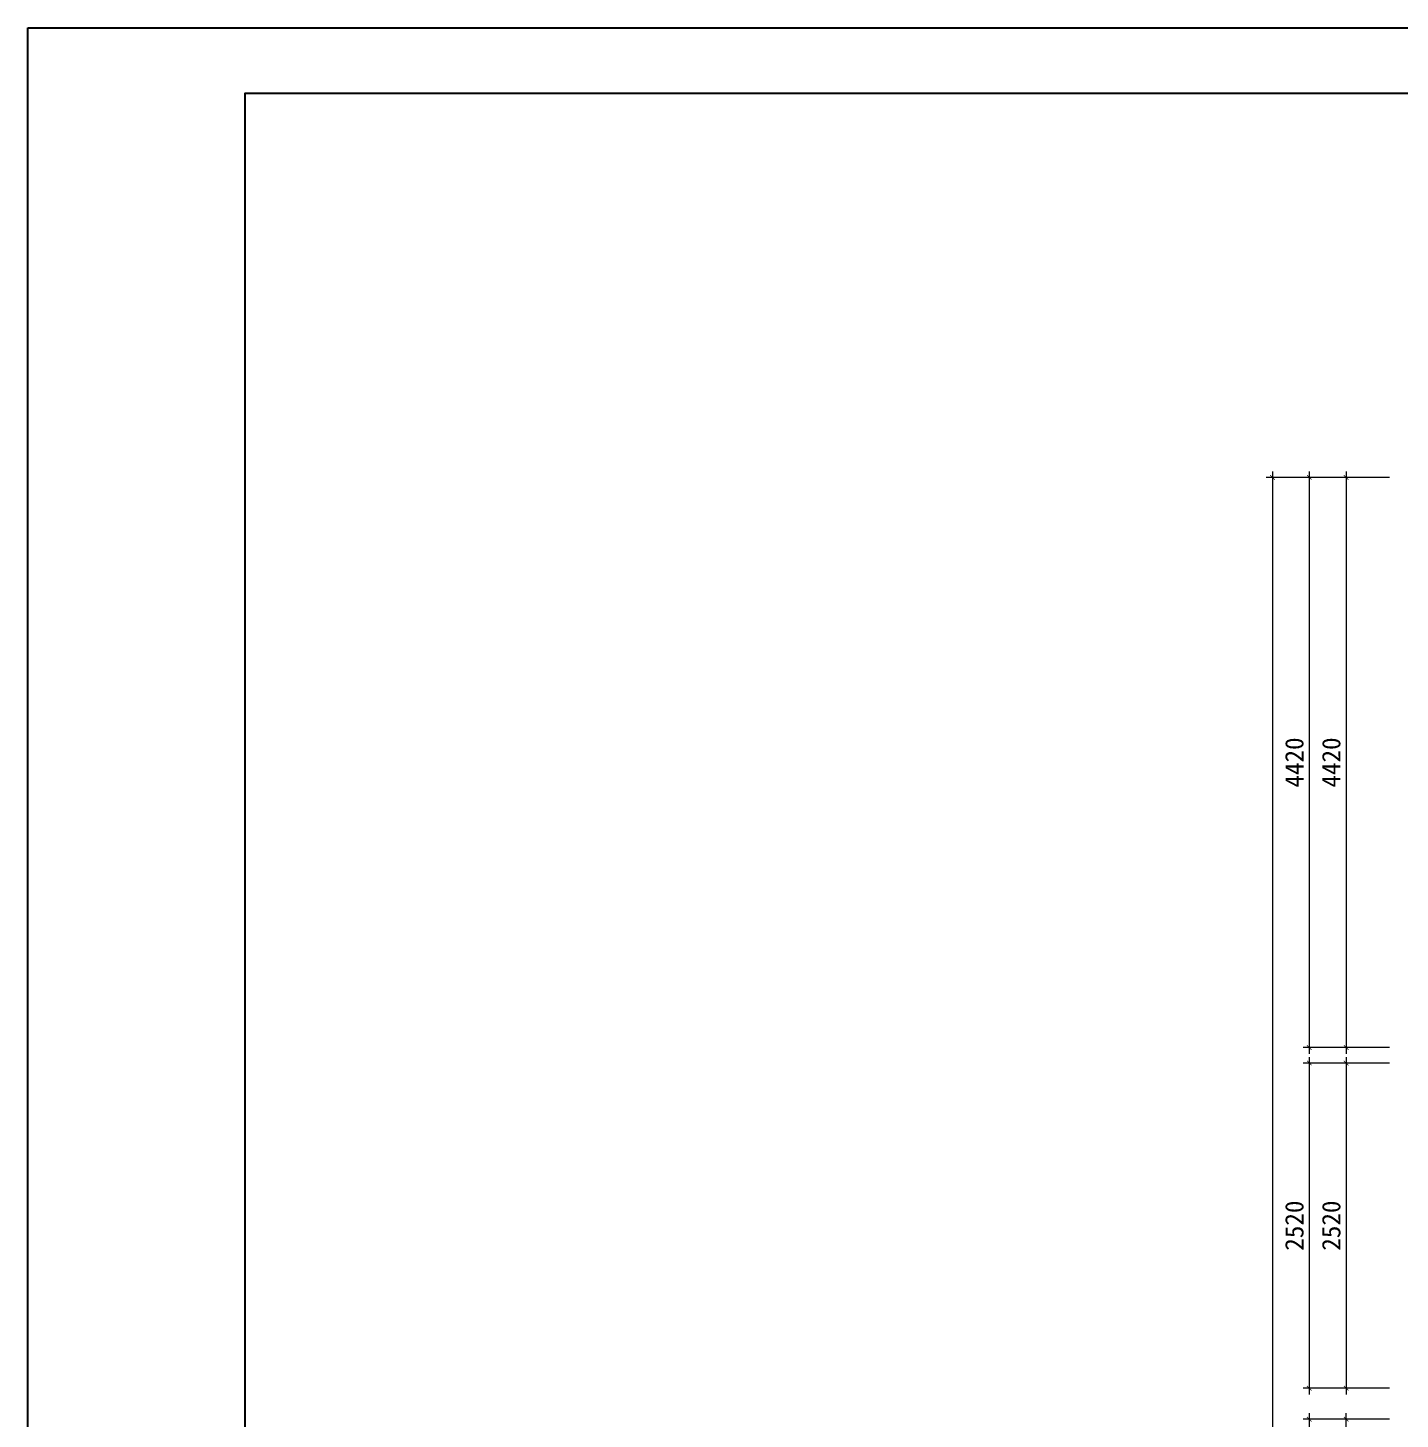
# Model space of a CAD drawing. Header units: millimetres. Extents: x 0 to 37800, y -37845 to -6163.
# Drawn here: x 0 to 10635, y -21900 to -11115 of the extents above; entities that cross this region are included whole.
import ezdxf

# ---------------------------------------------------------------- set-up
doc = ezdxf.new("R2010")
doc.units = ezdxf.units.MM
doc.layers.get('0').update_dxf_attribs({"lineweight": 13})
for name, color, linetype in [('00图框', 7, 'Continuous'), ('SH-尺寸标注', 32, 'Continuous'), ('图框', 4, 'Continuous')]:
    doc.layers.add(name, color=color, linetype=linetype)
doc.styles.get("Standard").update_dxf_attribs({"font": 'SimSun.ttf'})
doc.dimstyles.new('D_20_2.35', dxfattribs={"dimtxt": 142.857143, "dimasz": 35.714286, "dimexe": 47.619048, "dimexo": 0, "dimgap": 0, "dimtad": 1, "dimdec": 0, "dimzin": 1, "dimdsep": 46, "dimtxsty": 'Standard', "dimblk": 'ARCHTICK', "dimcen": 0.09, "dimdle": 47.619048, "dimclrd": 252, "dimclre": 252, "dimclrt": 134, "dimadec": 0, "dimazin": 0, "dimtfac": 1, "dimtdec": 4, "dimtix": 1, "dimtmove": 2, "dimatfit": 3, "dimfxl": 335.714273, "dimfxlon": 1, "dimtolj": 1, "dimtzin": 0, "dimlwd": 9, "dimlwe": 9, "dimarcsym": 0})

# ---------------------------------------------------------------- blocks, each defined once
blk = doc.blocks.new('_Frame133990009')
at = {"layer": '00图框', "color": 7, "linetype": 'Continuous', "ltscale": 2, "flags": 128}
for points in [[(-41435, -1581), (565, -1581), (565, -31281), (-41435, -31281), (-41435, -1581)], [(-39567, -30715), (-1, -30715), (-1, -2147), (-39567, -2147), (-39567, -30715)]]:
    blk.add_lwpolyline(points, dxfattribs=at)
blk = doc.blocks.new('_ArchTick')
at = {"color": 0, "linetype": 'ByBlock', "const_width": 0.15}
blk.add_lwpolyline([(-0.5, -0.5), (0.5, 0.5)], dxfattribs=at)
blk = doc.blocks.new('*D195')
at = {"layer": 'Defpoints', "color": 0}
for p in [(10217, -21900), (10553, -21900), (10553, -23080)]:
    blk.add_point(p, dxfattribs=at)
at = {"layer": 'SH-尺寸标注', "color": 252, "linetype": 'Continuous', "lineweight": 9}
for p, q in [((10217, -23128), (10217, -21853)), ((10553, -21900), (10170, -21900)), ((10553, -23080), (10170, -23080))]:
    blk.add_line(p, q, dxfattribs=at)
at = {"layer": 'SH-尺寸标注', "color": 252, "lineweight": 9, "xscale": 35.71428581050463, "yscale": 35.71428581050463, "zscale": 35.71428581050463}
for p, rotation in [((10217, -21900), 90), ((10217, -23080), 270)]:
    blk.add_blockref('_ArchTick', p, dxfattribs=dict(at, rotation=rotation))
at = {"layer": 'SH-尺寸标注', "color": 134, "insert": (10102, -22490), "char_height": 142.9, "attachment_point": 5, "rotation": 90}
blk.add_mtext('\\A1;1180', dxfattribs=at)
blk = doc.blocks.new('*D194')
at = {"layer": 'Defpoints', "color": 0}
for p in [(10553, -19140), (10217, -21660), (10553, -21660)]:
    blk.add_point(p, dxfattribs=at)
at = {"layer": 'SH-尺寸标注', "color": 252, "linetype": 'Continuous', "lineweight": 9}
for p, q in [((10553, -19140), (10170, -19140)), ((10217, -19093), (10217, -21708)), ((10553, -21660), (10170, -21660))]:
    blk.add_line(p, q, dxfattribs=at)
at = {"layer": 'SH-尺寸标注', "color": 252, "lineweight": 9, "xscale": 35.71428581050463, "yscale": 35.71428581050463, "zscale": 35.71428581050463}
for p, rotation in [((10217, -19140), 90), ((10217, -21660), 270)]:
    blk.add_blockref('_ArchTick', p, dxfattribs=dict(at, rotation=rotation))
at = {"layer": 'SH-尺寸标注', "color": 134, "insert": (10102, -20400), "char_height": 142.9, "attachment_point": 5, "rotation": 90}
blk.add_mtext('\\A1;2520', dxfattribs=at)
blk = doc.blocks.new('*D193')
at = {"layer": 'Defpoints', "color": 0}
for p in [(10553, -14600), (10217, -19020), (10553, -19020)]:
    blk.add_point(p, dxfattribs=at)
at = {"layer": 'SH-尺寸标注', "color": 252, "linetype": 'Continuous', "lineweight": 9}
for p, q in [((10217, -14553), (10217, -19068)), ((10553, -14600), (10170, -14600)), ((10553, -19020), (10170, -19020))]:
    blk.add_line(p, q, dxfattribs=at)
at = {"layer": 'SH-尺寸标注', "color": 252, "lineweight": 9, "xscale": 35.71428581050463, "yscale": 35.71428581050463, "zscale": 35.71428581050463}
for p, rotation in [((10217, -14600), 90), ((10217, -19020), 270)]:
    blk.add_blockref('_ArchTick', p, dxfattribs=dict(at, rotation=rotation))
at = {"layer": 'SH-尺寸标注', "color": 134, "insert": (10102, -16810), "char_height": 142.9, "attachment_point": 5, "rotation": 90}
blk.add_mtext('\\A1;4420', dxfattribs=at)
blk = doc.blocks.new('*D140')
at = {"layer": 'Defpoints', "color": 0}
for p in [(10267, -21900), (9931, -24420), (10267, -24420)]:
    blk.add_point(p, dxfattribs=at)
at = {"layer": 'SH-尺寸标注', "color": 252, "linetype": 'Continuous', "lineweight": 9}
for p, q in [((9931, -21853), (9931, -24468)), ((10267, -21900), (9884, -21900)), ((10267, -24420), (9884, -24420))]:
    blk.add_line(p, q, dxfattribs=at)
at = {"layer": 'SH-尺寸标注', "color": 252, "lineweight": 9, "xscale": 35.71428581050463, "yscale": 35.71428581050463, "zscale": 35.71428581050463}
for p, rotation in [((9931, -21900), 90), ((9931, -24420), 270)]:
    blk.add_blockref('_ArchTick', p, dxfattribs=dict(at, rotation=rotation))
at = {"layer": 'SH-尺寸标注', "color": 134, "insert": (9816, -23160), "char_height": 142.9, "attachment_point": 5, "rotation": 90}
blk.add_mtext('\\A1;2520', dxfattribs=at)
blk = doc.blocks.new('*D139')
at = {"layer": 'Defpoints', "color": 0}
for p in [(10267, -19140), (9931, -21660), (10267, -21660)]:
    blk.add_point(p, dxfattribs=at)
at = {"layer": 'SH-尺寸标注', "color": 252, "linetype": 'Continuous', "lineweight": 9}
for p, q in [((10267, -19140), (9884, -19140)), ((9931, -19093), (9931, -21708)), ((10267, -21660), (9884, -21660))]:
    blk.add_line(p, q, dxfattribs=at)
at = {"layer": 'SH-尺寸标注', "color": 252, "lineweight": 9, "xscale": 35.71428581050463, "yscale": 35.71428581050463, "zscale": 35.71428581050463}
for p, rotation in [((9931, -19140), 90), ((9931, -21660), 270)]:
    blk.add_blockref('_ArchTick', p, dxfattribs=dict(at, rotation=rotation))
at = {"layer": 'SH-尺寸标注', "color": 134, "insert": (9816, -20400), "char_height": 142.9, "attachment_point": 5, "rotation": 90}
blk.add_mtext('\\A1;2520', dxfattribs=at)
blk = doc.blocks.new('*D138')
at = {"layer": 'Defpoints', "color": 0}
for p in [(10267, -14600), (9931, -19020), (10267, -19020)]:
    blk.add_point(p, dxfattribs=at)
at = {"layer": 'SH-尺寸标注', "color": 252, "linetype": 'Continuous', "lineweight": 9}
for p, q in [((9931, -14553), (9931, -19068)), ((10267, -14600), (9884, -14600)), ((10267, -19020), (9884, -19020))]:
    blk.add_line(p, q, dxfattribs=at)
at = {"layer": 'SH-尺寸标注', "color": 252, "lineweight": 9, "xscale": 35.71428581050463, "yscale": 35.71428581050463, "zscale": 35.71428581050463}
for p, rotation in [((9931, -14600), 90), ((9931, -19020), 270)]:
    blk.add_blockref('_ArchTick', p, dxfattribs=dict(at, rotation=rotation))
at = {"layer": 'SH-尺寸标注', "color": 134, "insert": (9816, -16810), "char_height": 142.9, "attachment_point": 5, "rotation": 90}
blk.add_mtext('\\A1;4420', dxfattribs=at)
blk = doc.blocks.new('*D135')
at = {"layer": 'Defpoints', "color": 0}
for p in [(9981, -14600), (9645, -34392), (9981, -34392)]:
    blk.add_point(p, dxfattribs=at)
at = {"layer": 'SH-尺寸标注', "color": 252, "linetype": 'Continuous', "lineweight": 9}
for p, q in [((9645, -14553), (9645, -34440)), ((9981, -14600), (9597, -14600)), ((9981, -34392), (9597, -34392))]:
    blk.add_line(p, q, dxfattribs=at)
at = {"layer": 'SH-尺寸标注', "color": 252, "lineweight": 9, "xscale": 35.71428581050463, "yscale": 35.71428581050463, "zscale": 35.71428581050463}
for p, rotation in [((9645, -14600), 89.99999999999999), ((9645, -34392), 270)]:
    blk.add_blockref('_ArchTick', p, dxfattribs=dict(at, rotation=rotation))
at = {"layer": 'SH-尺寸标注', "color": 134, "insert": (9530, -24496), "char_height": 142.9, "attachment_point": 5, "rotation": 90}
blk.add_mtext('\\A1;19792', dxfattribs=at)

msp = doc.modelspace()

# ---------------------------------------------------------------- block references
at = {"layer": '图框', "color": 7, "xscale": 0.8999999761581421, "yscale": 0.8999999761581421}
msp.add_blockref('_Frame133990009', (37291.5, -9692.2), dxfattribs=at)

# ---------------------------------------------------------------- dimensions: what is measured, and where the dimension line sits
at = {"layer": 'SH-尺寸标注', "color": 252, "linetype": 'Continuous'}
for base, p1, p2, angle, picture, middle, dimtype in [((9644.9, -34392), (9980.6, -14600.2), (9980.6, -34392), 270, '*D135', (9529.7, -24496.1), 160), ((9931.2, -19020.2), (10266.9, -14600.2), (10266.9, -19020.2), 270, '*D138', (9815.9, -16810.2), 160), ((10217.5, -19020.2), (10553.2, -14600.2), (10553.2, -19020.2), 270, '*D193', (10102.2, -16810.2), 160), ((9931.2, -21660.2), (10266.9, -19140.2), (10266.9, -21660.2), 270, '*D139', (9815.9, -20400.2), 160), ((10217.5, -21660.2), (10553.2, -19140.2), (10553.2, -21660.2), 270, '*D194', (10102.2, -20400.2), 160), ((9931.2, -24420.2), (10266.9, -21900.2), (10266.9, -24420.2), 270, '*D140', (9815.9, -23160.2), 160), ((10217.5, -21900.2), (10553.2, -23080.2), (10553.2, -21900.2), 90, '*D195', (10102.2, -22490.2), 161)]:
    dim = msp.add_linear_dim(base=base, p1=p1, p2=p2, angle=angle, dimstyle='D_20_2.35', override={"dimscale": 1, "dimclrt": 134}, dxfattribs=at)
    dim.commit()
    dim.dimension.update_dxf_attribs({"geometry": picture, "text_midpoint": middle, "dimtype": dimtype})

doc.saveas('drawing.dxf')
